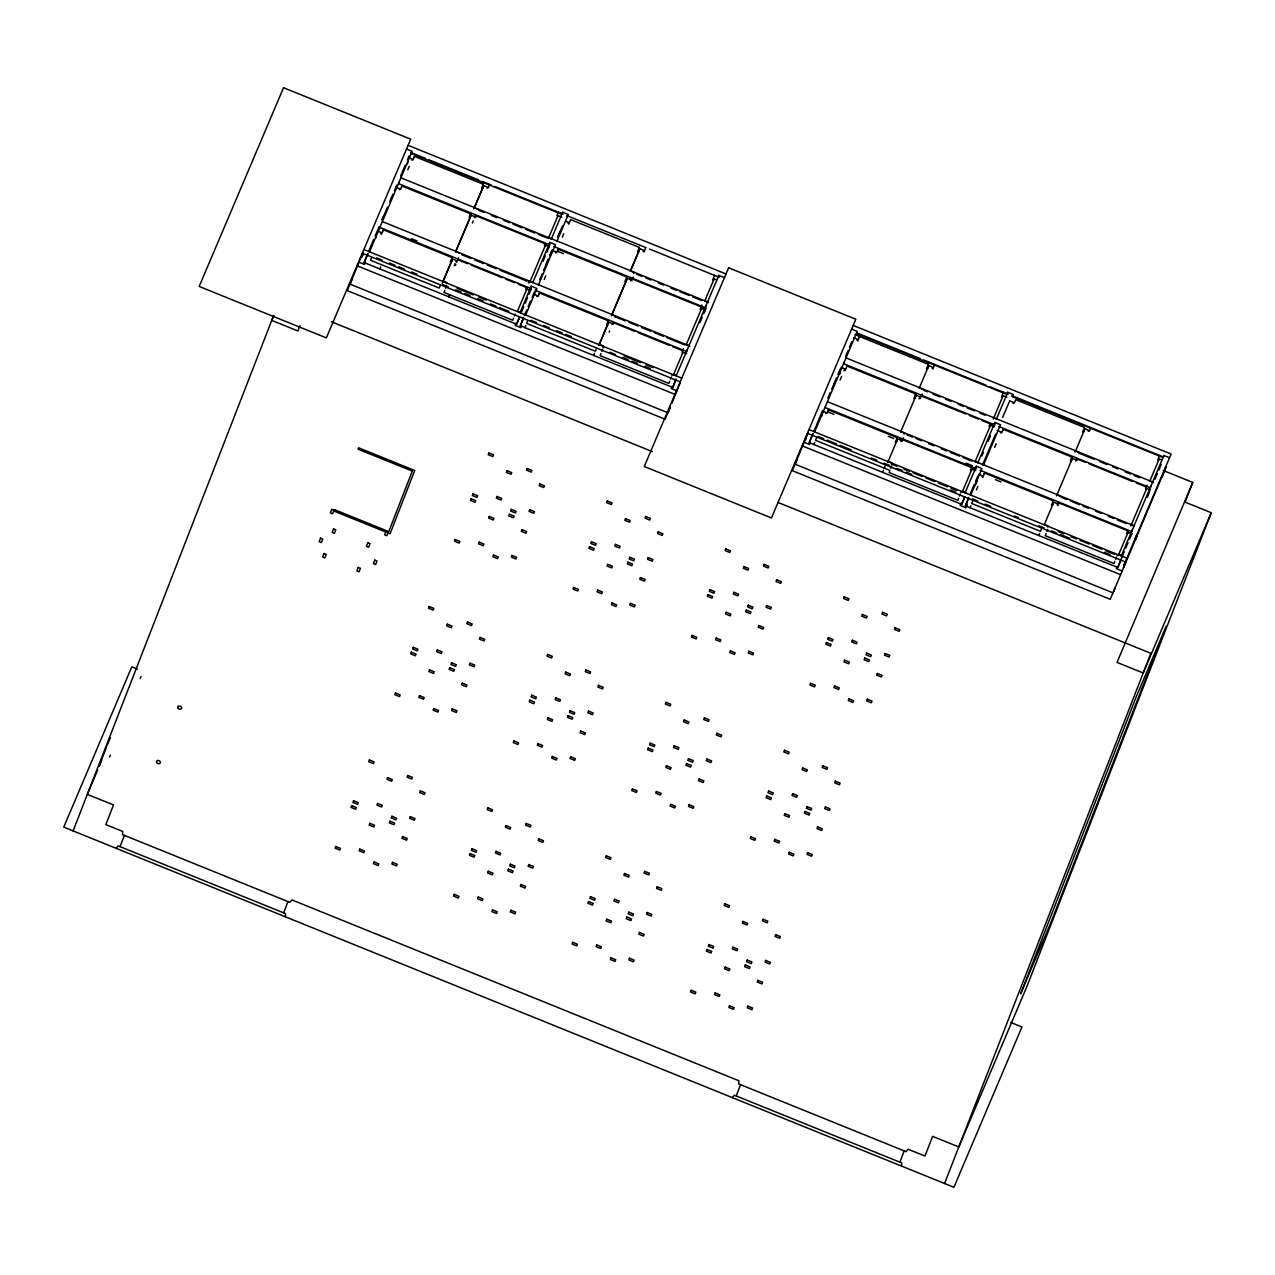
<?xml version="1.0" encoding="UTF-8"?>
<svg xmlns="http://www.w3.org/2000/svg" width="1275" height="1275" viewBox="0 0 1275 1275"><rect width="100%" height="100%" fill="white"/><g stroke="black" fill="none" stroke-linecap="round" stroke-linejoin="round"><path stroke-width="1.5" d="M109.554 757.207L110.367 755.103M140.154 678.571L140.983 676.451M805.752 438.632L805.402 439.604L806.246 437.612M73.105 830.918L273.631 315.562M99.259 765.701L106.67 746.656M300.007 325.635L297.92 331.006L271.75 320.407L273.711 315.786M116.121 848.321L118.145 845.883L285.52 913.601L285.361 916.789M120.009 846.632L124.392 835.396M352.346 278.588L350.163 284.213L668.084 412.829L670.268 407.219L665.168 419.236L347.246 290.604L363.072 252.434M367.455 254.139L364.172 262.586L516.582 324.248L519.658 317.013L518.718 319.053M367.12 255.271L367.535 254.219M407.203 163.965L408.032 161.845M550.003 244.928L398.485 183.616L412.128 151.295L406.518 149.032M371.312 258.14L370.499 260.259L439.222 288.054L440.034 285.951M380.699 233.548L381.113 232.48L378.611 231.476M381.48 234.361L383.345 229.787L452.083 257.582L451.669 258.65M382.946 230.839L383.345 229.787M399.282 189.768L399.681 188.716L395.951 187.202M400.478 189.529L401.928 186.007L470.65 213.817L470.252 214.869M401.513 187.058L401.928 186.007M411.841 160.172L412.255 159.12L408.51 157.606M413.036 159.933L414.487 156.411L483.225 184.222L482.811 185.273M414.088 157.478L414.487 156.411M379.918 268.945L380.747 266.842M450.203 262.172L452.083 257.582M442.696 282.189L452.529 258.937L456.259 260.451L455.86 261.502M451.286 262.108L452.529 258.937M469.2 217.34L470.65 213.817M469.869 218.328L471.097 215.172L474.842 216.686L474.428 217.738M481.759 187.744L483.225 184.222M473.838 208.829L483.671 185.576L487.401 187.09L487.002 188.142M482.428 188.732L483.671 185.576M446.425 283.703L446.84 282.652L443.11 281.137M444.832 290.333L444.003 292.437L512.725 320.248L513.554 318.128M445.644 288.214L446.473 286.11M454.219 265.726L455.032 263.622M455.414 265.487L455.812 264.435M456.641 262.331L458.506 257.741M472.387 223.013L473.2 220.894M475.623 217.499L476.037 216.447M488.197 187.903L489.648 184.381M448.641 296.756L449.469 294.652M514.367 316.025L515.196 313.921M525.778 289.074L526.192 288.022M528.392 282.907L528.806 281.855M283.64 912.836L288.022 901.6M526.447 290.078L526.862 289.011L529.348 290.031M529.587 282.668L545.445 245.246L549.174 246.76M544.361 245.31L544.76 244.242M545.031 246.298L545.445 245.246M556.92 215.714L558.37 212.192M557.589 216.702L558.004 215.65L561.749 217.164M519.323 317.22L516.582 324.248L515.913 323.244L515.1 325.364L520.71 327.627L521.523 325.523L520.327 325.762L523.611 317.316M530.448 288.293L531.277 286.19L536.887 288.469L525.555 315.308M549.031 244.529L549.844 242.425L555.47 244.688L538.401 285.058M411.315 153.414L561.861 214.312L562.673 212.208L568.283 214.487L556.968 241.326M521.634 322.671L522.463 320.567M524.997 327.643L525.826 325.539M527.467 321.316L526.639 323.436L595.377 351.231L596.19 349.127M536.855 296.724L537.253 295.673L533.524 294.158M538.05 296.485L539.5 292.963L608.223 320.774L607.824 321.826M539.086 294.015L539.5 292.963M555.422 252.944L555.836 251.892L552.107 250.378L549.78 255.829M556.633 252.705L558.083 249.183L626.806 276.994L624.941 281.568M557.669 250.235L558.083 249.183M567.997 223.348L568.395 222.296L565.909 221.292M568.778 224.177L570.642 219.603L639.365 247.398L638.966 248.45M593.736 355.454L594.548 353.35M606.773 324.28L608.223 320.774M598.852 345.366L608.669 322.113L612.414 323.627L612 324.679M607.442 325.284L608.669 322.113M611.41 315.77L627.252 278.348L630.998 279.863L630.583 280.914M626.025 281.504L627.252 278.348M637.5 251.972L639.365 247.398M638.584 251.924L639.811 248.753L643.556 250.267L643.142 251.318M602.581 346.88L602.995 345.828L599.25 344.314M600.987 353.51L600.158 355.613L668.881 383.424L669.71 381.305M601.8 351.39L602.629 349.286M609.131 332.074L609.546 331.022M603.266 347.884L603.665 346.816M615.14 317.284L615.554 316.232L611.825 314.718M613.195 324.456L613.61 323.388M633.723 273.519L634.137 272.468L630.392 270.953L639.811 248.753M631.778 280.675L633.245 277.153M643.939 252.131L645.803 247.557M670.523 379.201L671.351 377.097M671.989 375.679L672.387 374.627M681.934 352.251L683.384 348.728M673.184 375.44L683.018 352.187L686.747 353.701M682.603 353.255L683.018 352.187M700.102 309.538L701.967 304.964M701.186 309.474L701.601 308.423L705.33 309.937L704.916 310.988M712.661 279.942L714.526 275.368M713.745 279.878L714.159 278.827L716.646 279.831M676.021 378.978L672.738 387.425L520.327 325.762L523.403 318.527M687.416 349.366L686.603 351.486L535.086 290.174M674.873 382.229L675.686 380.125L672.738 387.425L672.068 386.421L671.24 388.54L676.85 390.803M553.669 246.41L705.187 307.705L705.999 305.602M718 277.504L718.829 275.384L724.439 277.663M671.861 403.298L680.276 382.739M797.433 458.665L795.249 464.291L1113.155 592.907L1115.354 587.281M808.159 432.512L792.333 470.682L1110.238 599.314L1166.163 466.698L1162.067 477.233M812.542 434.217L809.258 442.648L961.669 504.326L964.745 497.091M840.289 372.141L839.46 374.244L840.512 371.774M995.09 425.005L843.572 363.694L857.214 331.373L851.604 329.109M825.786 413.626L826.184 412.558L822.455 411.044M813.928 444.545L814.757 442.441M816.398 438.217L815.57 440.321L888.978 470.029M826.981 413.387L828.431 409.865L897.154 437.66L895.289 442.234M828.017 410.917L828.431 409.865M843.954 370.897L844.767 368.794L841.022 367.28M845.15 370.658L847.014 366.084L915.737 393.895L915.323 394.947M856.927 340.25L857.326 339.198L853.597 337.684M857.708 341.062L859.573 336.488L859.159 337.54M882.651 472.356L883.479 470.252M884.292 468.132L885.121 466.028M887.782 462.267L888.181 461.215L891.926 462.729L891.512 463.781M896.373 442.186L897.6 439.014L901.345 440.528L900.931 441.58M913.872 398.469L915.737 393.895M914.956 398.406L916.183 395.25L919.928 396.764L919.1 398.868M926.431 368.873L928.296 364.299L854.903 334.608M927.897 365.351L928.296 364.299M927.515 368.81L928.742 365.654L932.487 367.168L932.073 368.22M889.918 470.411L889.089 472.515L957.812 500.326L958.641 498.206M890.731 468.292L891.56 466.188M892.181 464.769L892.596 463.717M904.071 434.185L904.485 433.133L900.74 431.619M902.126 441.341L903.593 437.819M920.295 398.629L922.176 394.055M932.87 369.033L934.734 364.459M959.453 496.102L960.282 493.999M960.92 492.58L961.318 491.528M970.45 470.204L972.315 465.63M962.115 492.341L971.948 469.088L975.678 470.602M971.534 470.14L971.948 469.088M989.033 426.44L989.846 424.32M990.117 426.376L990.516 425.324L994.261 426.838M1001.592 396.844L1003.457 392.27M993.257 418.981L1003.09 395.728L1006.82 397.242M1002.676 396.78L1003.09 395.728M975.534 468.371L976.347 466.267L981.957 468.531L970.642 495.385M964.617 497.027L961.669 504.326L960.999 503.322L960.171 505.442L965.781 507.705L967.279 504.167M732.312 1097.632L734.336 1095.193L901.712 1162.912L901.552 1166.099M994.117 424.607L994.93 422.487L1000.54 424.766L983.487 465.12M856.402 333.492L1006.931 394.389L1007.76 392.286L1013.37 394.549L1012.541 396.668L1163.087 457.566L1163.916 455.462L1169.526 457.741M968.697 497.393L965.414 505.84L1117.824 567.502L1121.681 558.418M736.201 1095.942L740.584 1084.69M965.781 507.705L966.609 505.601L965.414 505.84L968.474 498.605M981.925 476.802L982.34 475.734L978.594 474.22M970.084 507.721L970.913 505.617M972.554 501.394L971.725 503.513L1040.448 531.308L1041.277 529.205M982.722 477.615L984.587 473.041L1053.309 500.836L1052.895 501.904M984.173 474.093L984.587 473.041M1000.508 433.022L1000.923 431.97L997.177 430.456M1001.704 432.783L1003.17 429.261L1071.892 457.072L1070.442 460.594M1013.067 403.426L1013.482 402.374L1009.736 400.86M1002.756 430.312L1003.17 429.261M1014.278 403.187L1015.729 399.665L1084.451 427.476L1082.587 432.05M1038.806 535.532L1039.635 533.428M1051.445 505.426L1053.309 500.836M1052.528 505.362L1053.756 502.191L1057.501 503.705L1057.087 504.757M1056.497 495.848L1056.895 494.796L1060.641 496.31M1071.112 461.582L1072.339 458.426L1076.084 459.94L1075.67 460.992M1075.064 452.083L1075.478 451.015L1079.224 452.529L1078.809 453.597M1083.67 431.986L1084.898 428.83L1088.643 430.344L1088.228 431.396M1047.668 526.957L1048.082 525.906L1044.337 524.392M1046.058 533.587L1045.245 535.691L1113.967 563.502L1114.796 561.383M1046.887 531.468L1047.699 529.364M1057.868 505.585L1058.696 503.466M1076.865 460.753L1077.279 459.701M1089.424 431.157L1090.89 427.635M1115.609 559.279L1116.438 557.175M1117.059 555.757L1117.474 554.705M1126.606 533.38L1127.419 531.277M1118.271 555.518L1128.088 532.265L1131.833 533.779M1127.69 533.332L1128.088 532.265M1130.829 525.922L1146.671 488.5L1150.417 490.014M1145.587 488.564L1147.054 485.042M1146.273 489.552L1146.671 488.5M1157.748 460.02L1159.612 455.446M1158.832 459.956L1159.23 458.904L1161.732 459.908M1132.503 529.444L1131.69 531.563L980.156 470.252M1121.108 559.056L1117.824 567.502L1117.155 566.498L1116.326 568.618L1121.936 570.881M1122 557.032L1122.414 555.98L1118.669 554.466M1151.086 485.679L1150.273 487.783L998.739 426.472M899.847 1162.147L904.214 1150.895M1163.214 470.475L1192.731 482.428L1185.065 502.111L1211.25 512.709L1026.837 986.643L958.8 1146.942L932.615 1136.344L924.949 1156.027L908.119 1149.221L906.095 1151.66L738.719 1083.941L738.878 1080.754L291.927 899.911L289.887 902.349L122.527 834.631L122.687 831.443L105.841 824.638L113.507 804.939L87.322 794.357L97.713 769.877M944.568 1183.503L1150.863 653.31L777.862 502.398M361.797 255.972L362.355 254.57M362.18 256.355L362.769 254.809L361.749 257.423M1124.231 564.682L1124.853 563.056L1123.801 565.749M1124.215 565.861C1121.394 573.176 1127.69 557.175 1124.805 564.682M1135.244 538.688L1135.627 537.731M1136.009 536.934L1136.392 535.978M1135.993 538.114C1133.172 545.429 1139.467 529.444 1136.583 536.934M361.16 257.534L362.387 254.299M1135.212 538.879L1136.423 535.787M107.339 744.935L110.415 737.683M99.275 766.227L101.665 760.171M369.001 250.506L373.623 239.604M375.169 235.971L379.026 226.886M382.102 219.635L383.647 216.001M390.596 199.649L392.907 194.198M394.453 190.565L396.764 185.114M400.621 176.03L405.243 165.128M407.554 159.678L409.1 156.044M368.029 253.502L364.172 262.586L365.367 262.347L364.554 264.451L358.944 262.188M382.054 219.938L387.457 207.203M389.767 201.753L391.313 198.119M369.415 252.115L380.077 226.982M399.123 182.118L379.902 227.396L531.436 288.692M375.806 237.947L376.332 236.704M407.809 169.766L409.259 166.356M471.097 215.172L455.669 251.542L459.398 253.056M442.282 283.241L451.701 261.056M455.621 251.828L470.284 217.276M474.141 208.176L482.842 187.68M526.862 289.011L517.443 311.212L521.172 312.726M558.004 215.65L548.585 237.851L551.071 238.855M520.025 312.71L531.277 286.19M532.838 282.492L549.844 242.425M551.422 238.712L562.673 212.208M521.411 312.184L523.706 306.765M525.236 303.147L527.547 297.728M529.077 294.111L531.388 288.676M543.007 261.295L545.333 255.829M546.879 252.195L549.19 246.728M524.376 315.515L526.687 310.08M528.217 306.462L530.512 301.043M532.058 297.426L534.352 292.007M545.971 264.642L548.298 259.176M549.844 255.526L552.155 250.059M557.573 237.293L559.884 231.875M539.755 279.48L542.066 274.029M543.612 270.38L548.234 259.478M558.131 236.146L562.482 225.914M544.218 279.464L545.748 275.83M562.323 237.166L563.757 233.755M599.154 344.712L607.856 324.233M611.761 315.005L626.439 280.452M630.296 271.352L638.998 250.856M701.601 308.423L686.157 344.792L689.887 346.306M714.159 278.827L704.74 301.027L708.47 302.542M676.164 375.886L718.829 275.384M705.187 307.705L705.712 306.478M699.927 322.671L702.238 317.22M703.784 313.586L706.095 308.136M813.753 431.54L815.92 426.408M816.398 425.133L822.566 410.598M827.905 398.198L830.28 392.445M831.762 389.098L834.089 383.647M834.137 383.361L836.448 377.91M837.946 374.547L840.305 368.826M845.692 356.108L848.003 350.657M849.548 347.023L851.859 341.572M813.115 433.58L809.258 442.648L810.454 442.425L809.625 444.529L804.015 442.25M814.502 432.193L825.164 407.06M844.209 362.196L824.989 407.474L976.507 468.77M821.674 416.16L822.455 414.311M840.082 379.998L841.628 376.364M888.085 461.614L897.6 439.014M900.692 431.906L916.183 395.25M919.227 388.253L928.742 365.654M990.516 425.324L975.088 461.693L978.817 463.207M965.095 492.772L976.347 466.267M977.925 462.57L994.93 422.487M996.508 418.79L1007.76 392.286M981.909 455.956L983.455 452.306M988.093 441.373L990.404 435.907M970.626 493.011L974.259 484.468M975.71 481.057L977.877 475.942M982.515 465.008L995.632 434.09M1002.66 417.371L1009.577 401.099M975.534 484.723L977.032 481.201M976.443 489.807L977.893 486.381M994.596 447.398L996.142 443.748M1044.241 524.79L1053.756 502.191M1056.848 495.082L1072.339 458.426M1075.383 451.43L1084.898 428.83M1149.811 481.105L1159.23 458.904M1121.251 555.964L1163.916 455.462M1121.872 557.239L1124.183 551.788M1125.729 548.154L1128.04 542.72M1129.586 539.086L1131.897 533.635M1147.325 497.298L1149.636 491.847M1155.038 479.129L1157.349 473.678M1158.895 470.045L1161.206 464.594M1192.731 482.428L1117.027 662.41L1143.213 672.993L1211.25 512.709M561.861 214.312L563.056 214.088M1006.931 394.389L1008.127 394.15L989.767 386.723M408.096 145.334L726.001 273.966M853.182 325.412L1171.087 454.027L1125.299 561.924L807.378 433.293M410.646 152.41L425.324 158.355M429.006 159.853L478.587 179.903M482.253 181.385L491.433 185.098M495.114 186.596L561.207 213.339M568.634 216.336L645.756 247.541M649.421 249.023L719.196 277.265M857.549 333.237L919.992 358.498M923.658 359.98L986.101 385.241M1162.449 456.593L1011.872 395.664L1012.541 396.668M400.876 177.815L707.577 301.904M845.962 357.892L1152.664 481.966M474.252 207.761L477.982 209.275M919.323 387.839L923.068 389.353M993.671 417.913L996.157 418.933M1151.07 481.599L1153.556 482.619M478.651 210.279L484.086 212.479M491.321 215.395L496.74 217.595M503.976 220.527L509.41 222.711M513.028 224.177L522.065 227.843M525.683 229.309L534.719 232.958M538.337 234.425L547.389 238.09M636.623 274.189L642.042 276.388M645.66 277.838L651.095 280.038M658.33 282.97L663.749 285.17M670.985 288.086L676.403 290.286M680.021 291.752L689.074 295.402M692.692 296.868L701.728 300.533M923.738 390.357L927.355 391.823M932.79 394.007L940.026 396.939M945.444 399.139L950.863 401.322M958.099 404.255L963.533 406.454M967.151 407.92L974.387 410.837M979.806 413.036L985.24 415.236M1079.893 453.533L1094.364 459.382M1099.783 461.582L1107.019 464.514M1112.453 466.698L1117.872 468.897M1125.108 471.83L1130.527 474.013M1134.144 475.479L1139.579 477.679M475.304 215.507L546.003 244.115M629.643 277.95L703.975 308.024M922.192 396.318L965.701 413.929M969.335 415.395L978.403 419.061M982.021 420.527L992.906 424.926M1076.53 458.761L1085.599 462.427M1089.233 463.893L1132.742 481.504M1136.36 482.97L1145.428 486.636M558.115 251.462L563.55 253.661M382.293 221.579L688.994 345.668M827.379 401.657L1134.081 525.746M530.002 281.616L532.488 282.62M1131.244 524.87L1133.73 525.874M461.885 254.777L470.921 258.442M474.539 259.909L483.592 263.558M487.209 265.025L496.246 268.69M499.864 270.141L526.989 281.122M616.223 317.236L625.276 320.886M628.894 322.352L637.93 326.002M641.548 327.468L650.601 331.133M654.218 332.6L663.255 336.249M666.873 337.716L684.962 345.031M906.971 434.855L912.39 437.054M916.008 438.52L921.442 440.72M928.678 443.636L934.097 445.836M941.332 448.768L946.751 450.952M950.369 452.418L959.422 456.083M963.039 457.534L972.076 461.199M1061.31 497.298L1066.745 499.497M1070.362 500.963L1079.399 504.629M1083.017 506.079L1088.436 508.279M1095.671 511.211L1101.106 513.395M1108.342 516.327L1113.76 518.527M1117.378 519.993L1126.415 523.643M411.458 238.712L416.941 240.927M966.083 463.112L971.566 465.327M458.538 260.02L467.59 263.686M471.224 265.152L502.047 277.615M505.665 279.098L514.733 282.763M518.367 284.229L527.436 287.895M612.877 322.463L634.631 331.261M638.249 332.727L669.072 345.206M672.706 346.673L681.774 350.338M899.991 438.632L974.323 468.706M1057.947 502.541L1128.662 531.149M828.463 412.128L833.898 414.327M888.293 436.337L893.727 438.536M995.488 479.703L1000.923 481.902M673.598 374.388L676.085 375.392M962.513 491.289L966.259 492.803M363.869 249.518L681.774 378.149M808.94 429.595L1126.861 558.227M457.135 288.341L473.439 294.955M478.89 297.155L486.142 300.087M624.16 355.932L640.48 362.53M645.915 364.73L653.167 367.662M891.337 464.02L896.771 466.22M904.023 469.152L909.457 471.352M913.091 472.818L922.16 476.499M925.778 477.966L934.846 481.631M938.48 483.098L947.532 486.763M951.166 488.229L956.601 490.429M1058.362 531.595L1063.796 533.795M1071.064 536.743L1076.498 538.942M1080.116 540.409L1089.185 544.074M1092.818 545.541L1101.871 549.206M1105.505 550.673L1114.573 554.338M376.635 257.853L382.149 260.084M389.497 263.064L394.995 265.28M398.677 266.778L404.191 268.993M411.522 271.973L417.037 274.205M442.744 284.596L448.258 286.827M455.605 289.808L461.104 292.039M464.785 293.521L470.284 295.752M477.631 298.717L483.145 300.948M490.493 303.912L495.991 306.143M499.672 307.642L508.852 311.355M530.958 320.296L536.472 322.527M543.803 325.492L549.318 327.723M556.665 330.687L562.179 332.918M565.845 334.401L571.359 336.632M609.912 352.235L615.427 354.466M622.774 357.446L628.272 359.662M631.954 361.16L637.468 363.375M644.799 366.355L650.314 368.587M818.056 436.448L823.554 438.68M827.236 440.162L836.416 443.875M840.082 445.358L851.11 449.82M871.303 457.996L876.817 460.227M884.149 463.192L889.663 465.423M897.01 468.387L902.525 470.618M906.19 472.101L911.705 474.332M950.258 489.935L955.772 492.166M972.363 498.876L977.877 501.107M985.224 504.087L990.723 506.318M1014.597 515.977L1018.279 517.459M1038.472 525.635L1043.986 527.85M1051.333 530.83L1056.832 533.062M1060.513 534.544L1069.693 538.257M1104.58 552.378L1110.095 554.609M362.291 253.231L680.212 381.847M357.367 265.885L675.288 394.501M802.453 445.963L1120.374 574.579M331.42 321.762L652.418 451.637M137.302 669.072L131.787 666.841L63.75 827.124L953.923 1187.28L1021.96 1026.981L1010.916 1022.518M566.785 215.587L567.471 216.591M1020.717 993.639L1050.712 922.988L1166.179 626.216L1136.073 697.186L1020.717 993.639M320.503 538.178L319.148 541.684L321.38 542.592L322.75 539.086L320.503 538.178M331.723 509.347L330.353 512.853L332.6 513.761L333.97 510.255L331.723 509.347M334.528 509.665L333.986 511.068L390.086 533.763L414.71 470.491L358.61 447.78L358.068 449.198L412.303 471.128L388.763 531.611L334.528 509.665M323.962 553.525L322.591 557.032L324.838 557.94L326.209 554.434L323.962 553.525M333.54 528.918L332.169 532.424L334.417 533.332L335.787 529.826L333.54 528.918M358.211 567.375L356.841 570.897L359.088 571.806L360.458 568.283L358.211 567.375M367.79 542.768L366.419 546.29L368.666 547.198L370.037 543.676L367.79 542.768M374.754 560.123L373.4 563.646L375.631 564.554L377.002 561.032L374.754 560.123M385.974 531.293L384.604 534.815L386.851 535.723L388.222 532.201L385.974 531.293M335.771 846.472L335.118 848.162L339.787 850.058L340.441 848.369L335.771 846.472M351.645 805.673L350.992 807.362L355.661 809.258L356.331 807.569L351.645 805.673M353.558 800.764L352.904 802.453L357.574 804.35L358.227 802.66L353.558 800.764M369.431 759.98L368.778 761.669L373.447 763.55L374.101 761.86L369.431 759.98M395.489 693.01L394.836 694.7L399.505 696.58L400.159 694.907L395.489 693.01M411.363 652.21L410.709 653.9L415.379 655.796L416.048 654.107L411.363 652.21M413.275 647.302L412.622 648.991L417.292 650.887L417.945 649.198L413.275 647.302M429.149 606.502L428.496 608.191L433.165 610.087L433.819 608.398L429.149 606.502M455.207 539.532L454.553 541.222L459.223 543.118L459.877 541.429L455.207 539.532M471.081 498.748L470.427 500.438L475.097 502.318L475.75 500.629L471.081 498.748M472.993 493.839L472.34 495.529L477.009 497.409L477.663 495.72L472.993 493.839M488.867 453.039L488.213 454.729L492.883 456.609L493.537 454.936L488.867 453.039M359.805 849.102L359.136 850.792L363.821 852.688L364.475 850.999L359.805 849.102M369.814 823.347L369.16 825.037L373.83 826.933L374.499 825.244L369.814 823.347M377.575 803.393L376.922 805.083L381.608 806.979L382.261 805.29L377.575 803.393M387.6 777.638L386.947 779.328L391.616 781.224L392.286 779.535L387.6 777.638M419.507 695.64L418.853 697.329L423.539 699.21L424.193 697.537L419.507 695.64M429.532 669.885L428.878 671.574L433.548 673.455L434.217 671.782L429.532 669.885M437.293 649.931L436.64 651.621L441.325 653.517L441.979 651.828L437.293 649.931M447.318 624.176L446.664 625.866L451.334 627.762L452.003 626.073L447.318 624.176M479.225 542.162L478.571 543.851L483.257 545.748L483.91 544.058L479.225 542.162M489.249 516.423L488.596 518.096L493.266 519.993L493.935 518.303L489.249 516.423M497.011 496.469L496.358 498.158L501.027 500.039L501.697 498.35L497.011 496.469M507.036 470.714L506.382 472.403L511.052 474.284L511.705 472.595L507.036 470.714M374.117 861.996L373.447 863.669L378.133 865.566L378.787 863.876L374.117 861.996M389.991 821.196L389.321 822.885L394.007 824.766L394.66 823.076L389.991 821.196M391.903 816.287L391.234 817.976L395.919 819.857L396.573 818.168L391.903 816.287M407.777 775.487L407.108 777.176L411.793 779.057L412.447 777.383L407.777 775.487M433.835 708.518L433.165 710.207L437.851 712.103L438.504 710.414L433.835 708.518M449.708 667.717L449.039 669.407L453.725 671.303L454.378 669.614L449.708 667.717M451.605 662.809L450.952 664.498L455.637 666.395L456.291 664.705L451.605 662.809M467.495 622.009L466.825 623.698L471.511 625.595L472.164 623.905L467.495 622.009M493.553 555.055L492.883 556.745L497.569 558.625L498.222 556.936L493.553 555.055M509.426 514.255L508.757 515.945L513.442 517.825L514.096 516.152L509.426 514.255M511.323 509.347L510.669 511.036L515.355 512.917L516.008 511.243L511.323 509.347M527.197 468.547L526.543 470.236L531.229 472.132L531.882 470.443L527.197 468.547M392.525 862.346L391.871 864.036L396.541 865.932L397.194 864.243L392.525 862.346M402.549 836.591L401.896 838.281L406.566 840.177L407.219 838.488L402.549 836.591M410.311 816.637L409.658 818.327L414.327 820.223L414.981 818.534L410.311 816.637M420.336 790.883L419.666 792.572L424.352 794.468L425.005 792.779L420.336 790.883M452.243 708.884L451.589 710.573L456.259 712.454L456.912 710.765L452.243 708.884M462.267 683.129L461.598 684.818L466.283 686.699L466.937 685.01L462.267 683.129M470.029 663.175L469.375 664.865L474.045 666.745L474.698 665.072L470.029 663.175M480.053 637.42L479.384 639.11L484.07 640.99L484.723 639.317L480.053 637.42M511.96 555.406L511.307 557.095L515.977 558.992L516.63 557.303L511.96 555.406M521.985 529.651L521.316 531.34L526.001 533.237L526.655 531.548L521.985 529.651M529.747 509.697L529.093 511.387L533.763 513.283L534.416 511.594L529.747 509.697M539.771 483.942L539.102 485.632L543.788 487.528L544.441 485.839L539.771 483.942M454.235 894.397L453.565 896.086L458.251 897.983L458.904 896.293L454.235 894.397M470.108 853.613L469.439 855.286L474.125 857.183L474.778 855.493L470.108 853.613M472.005 848.704L471.352 850.377L476.037 852.274L476.691 850.584L472.005 848.704M487.895 807.904L487.225 809.593L491.911 811.474L492.564 809.784L487.895 807.904M513.952 740.934L513.283 742.624L517.969 744.52L518.622 742.831L513.952 740.934M529.826 700.134L529.157 701.824L533.842 703.72L534.496 702.031L529.826 700.134M531.723 695.226L531.069 696.915L535.755 698.812L536.408 697.122L531.723 695.226M547.597 654.426L546.943 656.115L551.629 658.012L552.282 656.322L547.597 654.426M573.654 587.472L573.001 589.146L577.687 591.042L578.34 589.353L573.654 587.472M589.544 546.672L588.875 548.362L593.56 550.242L594.214 548.553L589.544 546.672M591.441 541.763L590.787 543.453L595.473 545.333L596.126 543.644L591.441 541.763M607.314 500.963L606.661 502.653L611.347 504.549L612 502.86L607.314 500.963M478.252 897.026L477.599 898.716L482.269 900.612L482.922 898.923L478.252 897.026M488.277 871.271L487.608 872.961L492.293 874.857L492.947 873.168L488.277 871.271M496.039 851.333L495.385 853.007L500.055 854.903L500.708 853.214L496.039 851.333M506.063 825.578L505.394 827.252L510.08 829.148L510.733 827.459L506.063 825.578M537.97 743.564L537.317 745.253L541.987 747.15L542.64 745.461L537.97 743.564M547.995 717.809L547.326 719.498L552.011 721.395L552.665 719.706L547.995 717.809M555.757 697.855L555.103 699.545L559.773 701.441L560.426 699.752L555.757 697.855M565.781 672.1L565.112 673.79L569.798 675.686L570.451 673.997L565.781 672.1M597.688 590.102L597.035 591.775L601.704 593.672L602.358 591.982L597.688 590.102M607.713 564.347L607.043 566.02L611.729 567.917L612.383 566.227L607.713 564.347M615.474 544.393L614.821 546.082L619.491 547.963L620.144 546.274L615.474 544.393M625.499 518.638L624.83 520.327L629.515 522.208L630.169 520.519L625.499 518.638M492.564 909.92L491.911 911.593L496.581 913.49L497.234 911.8L492.564 909.92M508.438 869.12L507.785 870.809L512.454 872.69L513.108 871L508.438 869.12M510.351 864.211L509.697 865.9L514.367 867.781L515.02 866.092L510.351 864.211M526.224 823.411L525.571 825.1L530.241 826.997L530.894 825.308L526.224 823.411M552.282 756.442L551.629 758.131L556.298 760.028L556.952 758.338L552.282 756.442M568.156 715.642L567.502 717.331L572.172 719.227L572.826 717.538L568.156 715.642M570.068 710.733L569.415 712.422L574.085 714.319L574.738 712.629L570.068 710.733M585.942 669.949L585.289 671.622L589.958 673.519L590.612 671.829L585.942 669.949M612 602.979L611.347 604.669L616.016 606.549L616.67 604.86L612 602.979M627.874 562.179L627.22 563.869L631.89 565.765L632.543 564.076L627.874 562.179M629.786 557.271L629.133 558.96L633.803 560.857L634.456 559.167L629.786 557.271M645.66 516.471L645.007 518.16L649.676 520.057L650.33 518.367L645.66 516.471M510.972 910.27L510.319 911.96L515.004 913.856L515.658 912.167L510.972 910.27M520.997 884.515L520.343 886.205L525.013 888.101L525.667 886.412L520.997 884.515M528.758 864.562L528.105 866.251L532.775 868.148L533.444 866.458L528.758 864.562M538.783 838.807L538.13 840.496L542.799 842.392L543.453 840.703L538.783 838.807M570.69 756.808L570.037 758.498L574.706 760.378L575.376 758.689L570.69 756.808M580.715 731.053L580.061 732.742L584.731 734.623L585.384 732.934L580.715 731.053M588.476 711.099L587.823 712.789L592.492 714.669L593.162 712.996L588.476 711.099M598.501 685.344L597.847 687.034L602.517 688.93L603.171 687.241L598.501 685.344M630.408 603.33L629.754 605.019L634.424 606.916L635.093 605.227L630.408 603.33M640.433 577.575L639.779 579.264L644.449 581.161L645.102 579.472L640.433 577.575M648.194 557.637L647.541 559.311L652.21 561.207L652.88 559.518L648.194 557.637M658.219 531.882L657.565 533.556L662.235 535.452L662.888 533.763L658.219 531.882M572.682 942.321L572.029 944.01L576.698 945.907L577.352 944.217L572.682 942.321M588.556 901.537L587.903 903.226L592.572 905.107L593.226 903.417L588.556 901.537M590.468 896.628L589.815 898.317L594.485 900.198L595.138 898.508L590.468 896.628M606.342 855.828L605.689 857.517L610.358 859.398L611.012 857.724L606.342 855.828M632.4 788.858L631.747 790.548L636.416 792.444L637.07 790.755L632.4 788.858M648.274 748.058L647.62 749.748L652.29 751.644L652.943 749.955L648.274 748.058M650.186 743.15L649.533 744.839L654.202 746.736L654.856 745.046L650.186 743.15M666.06 702.35L665.407 704.039L670.076 705.936L670.73 704.246L666.06 702.35M692.118 635.396L691.464 637.086L696.134 638.966L696.788 637.277L692.118 635.396M707.992 594.596L707.338 596.286L712.008 598.166L712.661 596.493L707.992 594.596M709.904 589.688L709.251 591.377L713.92 593.258L714.574 591.584L709.904 589.688M725.778 548.887L725.124 550.577L729.794 552.473L730.447 550.784L725.778 548.887M596.7 944.95L596.047 946.64L600.716 948.536L601.386 946.847L596.7 944.95M606.725 919.195L606.071 920.885L610.741 922.781L611.394 921.092L606.725 919.195M614.486 899.258L613.833 900.931L618.502 902.827L619.172 901.138L614.486 899.258M624.511 873.503L623.857 875.192L628.527 877.073L629.181 875.383L624.511 873.503M656.418 791.488L655.764 793.178L660.434 795.074L661.103 793.385L656.418 791.488M666.442 765.733L665.789 767.423L670.459 769.319L671.112 767.63L666.442 765.733M674.204 745.779L673.551 747.469L678.22 749.365L678.89 747.676L674.204 745.779M684.229 720.024L683.575 721.714L688.245 723.61L688.898 721.921L684.229 720.024M716.136 638.026L715.482 639.699L720.152 641.596L720.821 639.907L716.136 638.026M726.16 612.271L725.507 613.96L730.177 615.841L730.83 614.152L726.16 612.271M733.922 592.317L733.268 594.007L737.938 595.887L738.607 594.198L733.922 592.317M743.947 566.562L743.293 568.252L747.963 570.132L748.616 568.459L743.947 566.562M611.012 957.844L610.358 959.533L615.044 961.414L615.697 959.724L611.012 957.844M626.886 917.044L626.232 918.733L630.918 920.614L631.571 918.94L626.886 917.044M628.798 912.135L628.145 913.824L632.814 915.705L633.484 914.032L628.798 912.135M644.672 871.335L644.018 873.024L648.704 874.921L649.357 873.232L644.672 871.335M670.73 804.366L670.076 806.055L674.762 807.952L675.415 806.262L670.73 804.366M686.603 763.566L685.95 765.255L690.636 767.152L691.289 765.462L686.603 763.566M688.516 758.657L687.863 760.346L692.532 762.243L693.202 760.553L688.516 758.657M704.39 717.873L703.736 719.562L708.422 721.443L709.075 719.753L704.39 717.873M730.447 650.903L729.794 652.593L734.464 654.473L735.133 652.8L730.447 650.903M746.321 610.103L745.668 611.793L750.353 613.689L751.007 612L746.321 610.103M748.234 605.195L747.58 606.884L752.25 608.781L752.919 607.091L748.234 605.195M764.107 564.395L763.454 566.084L768.124 567.981L768.793 566.291L764.107 564.395M629.436 958.194L628.782 959.884L633.452 961.78L634.105 960.091L629.436 958.194M639.46 932.439L638.791 934.129L643.477 936.025L644.13 934.336L639.46 932.439M647.222 912.486L646.553 914.175L651.238 916.072L651.892 914.382L647.222 912.486M657.231 886.731L656.577 888.42L661.263 890.317L661.916 888.627L657.231 886.731M689.153 804.732L688.5 806.422L693.17 808.302L693.823 806.613L689.153 804.732M699.178 778.977L698.509 780.667L703.194 782.547L703.848 780.874L699.178 778.977M706.94 759.023L706.27 760.713L710.956 762.609L711.609 760.92L706.94 759.023M716.948 733.268L716.295 734.958L720.981 736.854L721.634 735.165L716.948 733.268M748.871 651.254L748.202 652.943L752.887 654.84L753.541 653.151L748.871 651.254M758.88 625.499L758.227 627.188L762.912 629.085L763.566 627.396L758.88 625.499M766.658 605.561L765.988 607.235L770.674 609.131L771.327 607.442L766.658 605.561M776.666 579.806L776.013 581.496L780.698 583.376L781.352 581.687L776.666 579.806M691.13 990.261L690.476 991.934L695.162 993.831L695.815 992.141L691.13 990.261M707.003 949.461L706.35 951.15L711.036 953.031L711.689 951.341L707.003 949.461M708.916 944.552L708.262 946.241L712.932 948.122L713.602 946.433L708.916 944.552M724.79 903.752L724.136 905.441L728.822 907.322L729.475 905.648L724.79 903.752M750.847 836.782L750.194 838.472L754.864 840.368L755.533 838.679L750.847 836.782M766.721 795.982L766.068 797.672L770.753 799.568L771.407 797.879L766.721 795.982M768.634 791.074L767.98 792.763L772.65 794.66L773.319 792.97L768.634 791.074M784.508 750.29L783.854 751.963L788.524 753.86L789.193 752.17L784.508 750.29M810.565 683.32L809.912 685.01L814.582 686.89L815.251 685.201L810.565 683.32M826.439 642.52L825.786 644.21L830.471 646.106L831.125 644.417L826.439 642.52M828.352 637.612L827.698 639.301L832.368 641.182L833.037 639.508L828.352 637.612M844.225 596.812L843.572 598.501L848.242 600.398L848.911 598.708L844.225 596.812M715.163 992.874L714.51 994.564L719.18 996.46L719.833 994.771L715.163 992.874M725.188 967.135L724.519 968.809L729.204 970.705L729.858 969.016L725.188 967.135M732.95 947.182L732.28 948.871L736.966 950.752L737.619 949.062L732.95 947.182M742.958 921.427L742.305 923.116L746.991 924.997L747.644 923.307L742.958 921.427M774.881 839.412L774.228 841.102L778.898 842.998L779.551 841.309L774.881 839.412M784.89 813.657L784.237 815.347L788.922 817.243L789.576 815.554L784.89 813.657M792.668 793.703L791.998 795.393L796.684 797.289L797.337 795.6L792.668 793.703M802.676 767.948L802.023 769.638L806.708 771.534L807.362 769.845L802.676 767.948M834.599 685.95L833.93 687.639L838.615 689.52L839.269 687.831L834.599 685.95M844.608 660.195L843.954 661.884L848.64 663.765L849.293 662.076L844.608 660.195M852.385 640.241L851.716 641.931L856.402 643.811L857.055 642.138L852.385 640.241M862.394 614.486L861.741 616.176L866.41 618.072L867.08 616.383L862.394 614.486M729.475 1005.768L728.822 1007.457L733.492 1009.338L734.145 1007.648L729.475 1005.768M745.349 964.968L744.696 966.657L749.365 968.554L750.019 966.864L745.349 964.968M747.262 960.059L746.608 961.748L751.278 963.645L751.931 961.956L747.262 960.059M763.135 919.259L762.482 920.948L767.152 922.845L767.805 921.156L763.135 919.259M789.193 852.29L788.54 853.979L793.209 855.876L793.863 854.186L789.193 852.29M805.067 811.506L804.413 813.179L809.083 815.076L809.737 813.386L805.067 811.506M806.979 806.597L806.326 808.27L810.996 810.167L811.649 808.477L806.979 806.597M822.853 765.797L822.2 767.486L826.869 769.367L827.523 767.678L822.853 765.797M848.911 698.827L848.258 700.517L852.927 702.413L853.581 700.724L848.911 698.827M864.785 658.028L864.131 659.717L868.801 661.613L869.454 659.924L864.785 658.028M866.697 653.119L866.028 654.808L870.713 656.705L871.367 655.015L866.697 653.119M882.571 612.319L881.918 614.008L886.587 615.905L887.241 614.215L882.571 612.319M747.883 1006.118L747.23 1007.808L751.899 1009.704L752.569 1008.015L747.883 1006.118M757.908 980.363L757.254 982.053L761.924 983.949L762.577 982.26L757.908 980.363M765.669 960.41L765.016 962.099L769.686 963.996L770.339 962.306L765.669 960.41M775.694 934.671L775.041 936.344L779.71 938.241L780.364 936.551L775.694 934.671M807.601 852.656L806.947 854.346L811.617 856.226L812.271 854.553L807.601 852.656M817.626 826.901L816.972 828.591L821.642 830.487L822.295 828.798L817.626 826.901M825.387 806.947L824.734 808.637L829.403 810.533L830.057 808.844L825.387 806.947M835.412 781.192L834.758 782.882L839.428 784.778L840.082 783.089L835.412 781.192M867.319 699.178L866.665 700.867L871.335 702.764L871.988 701.075L867.319 699.178M877.343 673.439L876.69 675.113L881.36 677.009L882.013 675.32L877.343 673.439M885.105 653.485L884.452 655.175L889.121 657.055L889.775 655.366L885.105 653.485M895.13 627.73L894.476 629.42L899.146 631.3L899.799 629.611L895.13 627.73M283.544 87.72L199.187 286.445L326.352 337.891L410.709 139.166L283.544 87.72M728.631 267.798L644.273 466.507L771.439 517.969L855.796 319.244L728.631 267.798M177.719 707.641A2.056 1.546 23 0 0 181.018 708.964A2.056 1.546 23 0 0 180.205 706.143A2.056 1.546 23 0 0 177.719 707.641M156.506 762.131A2.056 1.546 23 0 0 159.805 763.47A2.056 1.546 23 0 0 158.993 760.649A2.056 1.546 23 0 0 156.506 762.131"/></g></svg>
